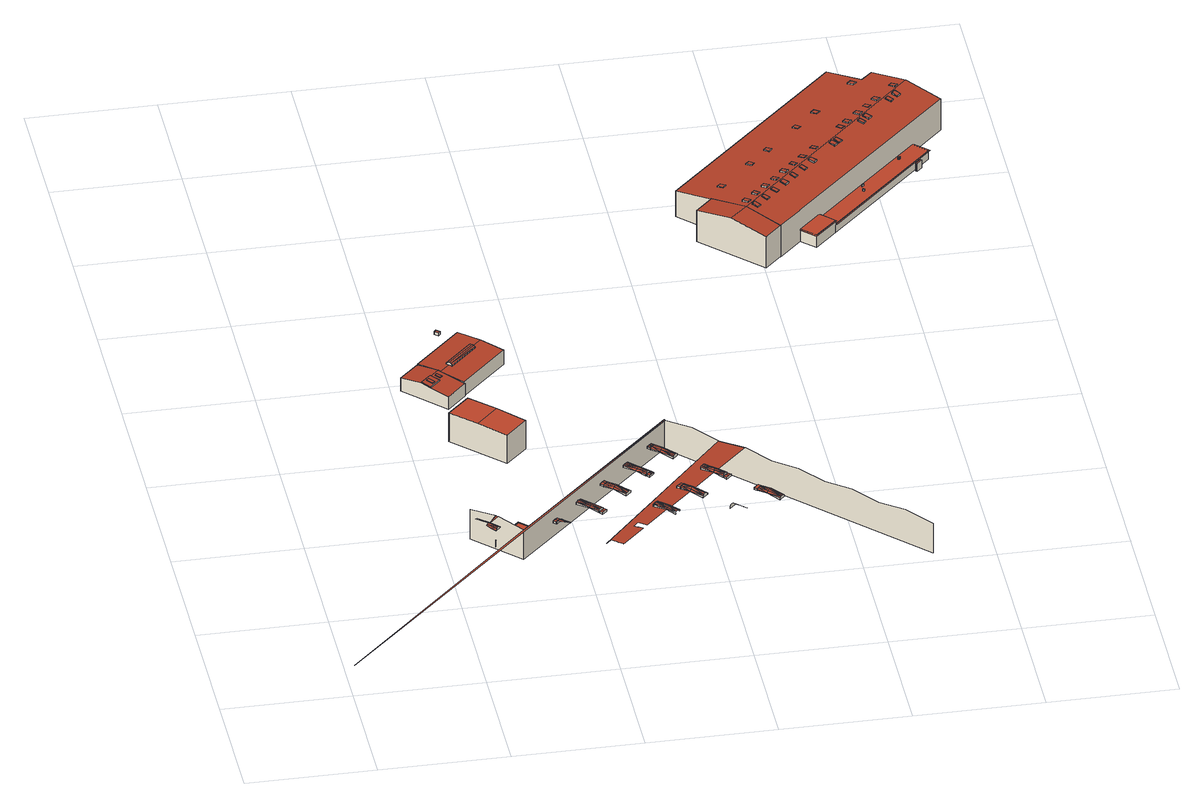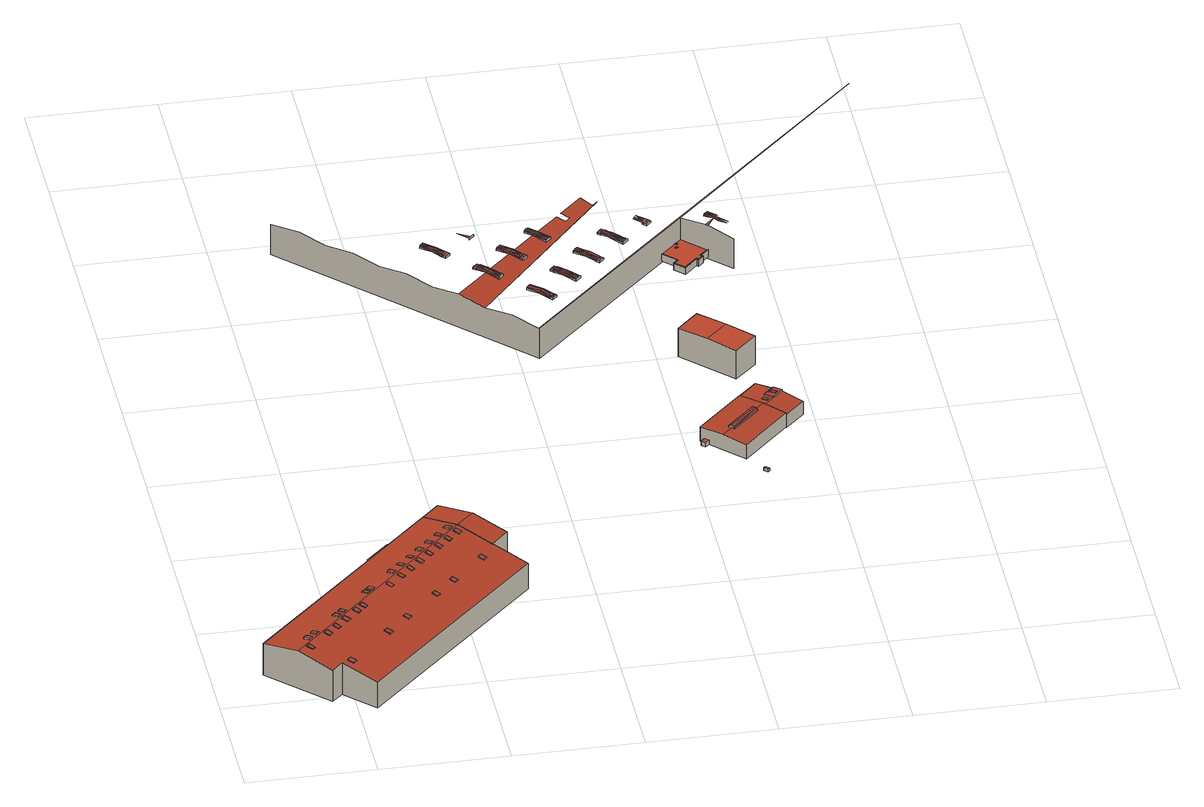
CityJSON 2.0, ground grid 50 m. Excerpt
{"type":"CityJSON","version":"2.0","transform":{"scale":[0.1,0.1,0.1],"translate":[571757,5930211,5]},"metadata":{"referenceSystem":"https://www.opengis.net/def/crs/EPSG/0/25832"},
"CityObjects":{
"building1":{"type":"Building","attributes":{"Grundfläche 2D":"24363.845426","Grundhöhe NN":"5.239"},"children":["building1-1","building1-2","building1-3","building1-4","building1-5","building1-6","building1-7","building1-8"],"geometry":[{"type":"MultiSurface","lod":"3","boundaries":[[[0,1,2]],[[3,4,5,6]],[[7,2,8,9]],[[10,1,3]],[[5,11,12,6]],[[12,11,13]],[[10,3,6]],[[2,1,10]],[[2,14,15,8]],[[14,2,10]],[[10,6,12,13,16,17,14]],[[18,19,8]],[[20,15,14,17]],[[19,21,8]],[[16,20,17]],[[22,21,19,18,23,24,25]],[[26,27,28,29,30,31,32,33,34]],[[31,35,32]],[[32,35,33]],[[34,33,36]],[[23,37,38]],[[33,39,36]],[[23,40,41,42,43,24]],[[44,45,46]],[[47,48,49,50,51,46,45]],[[52,47,45]],[[53,48,47]],[[52,45,44]],[[52,54,47]],[[53,49,48]],[[55,56,44,46,51,57]],[[23,38,42,41,40]],[[53,47,54]],[[52,44,58]],[[52,58,54]],[[44,56,58]],[[49,53,59,60]],[[61,62,63,50,49,60,59,64]],[[54,58,65]],[[53,66,59]],[[53,54,65,66]],[[65,58,56,55,61,64,66]],[[59,66,64]],[[67,68,69]],[[70,71,72,73,74,69,68]],[[67,75,70,68]],[[76,67,69,77]],[[78,79,80,76,77,69,74,81]],[[71,82,72]],[[71,70,82]],[[82,70,75]],[[67,83,75]],[[67,76,83]],[[72,82,84]],[[76,80,83]],[[73,72,84,85,86,87]],[[82,88,84]],[[75,83,89]],[[82,75,88]],[[88,75,89]],[[89,83,80,79,86,85,88]],[[84,88,85]],[[90,91,92,93]],[[94,95,96,97,98,99,100,101,102,103,104,105,106,107,108,109,110,111,112,113,114,115,116,117,118,119,120,121,122,123,124,125,126,127,128,129,130]],[[117,91,90,131,132,133,119,118]],[[93,134,90]],[[90,134,131]],[[135,134,93]],[[93,92,91,117,116,115,114,136,137,135]],[[131,138,132]],[[139,133,132,140]],[[141,138,131]],[[142,143,144]],[[131,134,141]],[[145,146,147,148,149,142,144,150,151]],[[132,138,140]],[[152,143,142]],[[153,134,135]],[[144,154,150]],[[143,154,144]],[[140,155,156,157,122,121,120,119,133,139]],[[141,134,153]],[[150,158,151]],[[142,149,159,160,161,152]],[[140,138,155]],[[162,138,141]],[[163,141,153]],[[164,143,152]],[[150,154,158]],[[162,141,163]],[[145,151,165]],[[161,164,152]],[[155,138,162]],[[166,154,143]],[[151,158,165]],[[156,155,162]],[[166,143,164]],[[167,168,169,146,145,165,170]],[[158,154,171]],[[171,154,166]],[[170,165,158,171]],[[172,97,96]],[[166,164,161,160,168,167,171]],[[170,171,167]],[[173,174,123]],[[175,176,177,125,124,174,173]],[[178,175,173]],[[179,173,123]],[[178,173,179]],[[174,124,123,180,181,123]],[[178,182,175]],[[176,182,177]],[[183,184,185]],[[176,175,182]],[[186,187,188,189,190,185,184]],[[179,123,181]],[[191,192,186,184]],[[191,184,183]],[[177,182,127,126]],[[178,179,193]],[[194,195,183,185,190,196]],[[179,181,193]],[[178,197,182]],[[126,125,177,126,127,198,199,127]],[[200,187,186,192]],[[187,200,188]],[[182,197,127]],[[178,193,201]],[[191,183,195]],[[178,201,197]],[[191,202,192]],[[188,200,203,204]],[[193,181,180,205,199,198,197,201]],[[206,202,191]],[[206,191,195]],[[127,197,198]],[[200,207,203]],[[208,209,210,189,188,204,203,211]],[[200,192,202,207]],[[202,206,195,194,208,211,207]],[[203,207,211]],[[212,213,214,215,216,217,218]],[[219,220,221]],[[213,222,214]],[[223,224,225,130,129,221,220]],[[226,223,220]],[[226,224,223]],[[227,220,219]],[[219,221,129,128,228,229,128]],[[226,220,227]],[[227,219,128]],[[224,230,225]],[[226,231,224]],[[232,227,128]],[[224,231,230]],[[232,233,227]],[[128,229,232]],[[226,233,231]],[[226,227,233]],[[94,234,235,94,130,225,230]],[[94,230,231,236,234]],[[231,233,236]],[[233,232,229,228,235,234,236]],[[237,238,239]],[[240,241,242,243,244,237,239]],[[238,245,239]],[[239,245,240]],[[246,245,238]],[[238,237,244,247,248,249,246]],[[240,250,241]],[[251,250,240]],[[240,245,251]],[[241,250,242]],[[252,245,246]],[[242,250,253]],[[251,245,252]],[[252,246,249]],[[251,254,250]],[[255,256,257,243,242,253]],[[250,254,253]],[[258,251,252]],[[258,254,251]],[[248,259,256,255,254,258,252,249]],[[253,254,255]],[[42,38,260,96,95,261,262,263,264,265,266,267,268,43]]],"semantics":{"surfaces":[{"type":"RoofSurface"},{"type":"WallSurface"}],"values":[0,0,0,0,0,1,0,0,0,0,1,0,0,0,1,1,1,0,0,0,0,0,1,0,1,0,0,0,0,0,1,0,0,0,0,0,0,1,0,0,0,1,0,0,1,0,0,1,0,0,0,0,0,0,0,1,0,0,0,0,1,0,0,0,1,0,0,0,1,0,0,0,0,0,1,0,0,0,0,0,1,0,0,1,0,0,0,0,0,0,0,0,0,0,0,0,0,1,0,0,0,0,1,0,0,1,0,0,0,1,0,0,0,0,1,0,0,0,0,0,1,0,0,1,0,0,0,0,0,0,0,0,1,0,0,0,0,1,0,1,0,1,0,0,1,0,0,0,1,0,0,0,0,0,0,0,0,0,0,1,0,0,1,0,1,0,0,0,1,0,0,0,0,0,0,0,0,0,1,0,0,0,1,0,1]}}]},
"building1-1":{"type":"BuildingInstallation","parents":["building1"],"geometry":[{"type":"MultiSurface","lod":"3","boundaries":[[[269,270,271,272]],[[273,269,272,274]],[[271,275,276,274,272]],[[276,277,273,274]],[[273,277,278,270,269]],[[278,275,271,270]]],"semantics":{"surfaces":[{"type":"RoofSurface"},{"type":"WallSurface"}],"values":[0,0,1,1,1,1]}}]},
"building1-2":{"type":"BuildingInstallation","parents":["building1"],"geometry":[{"type":"MultiSurface","lod":"3","boundaries":[[[279,280,281,282,283]],[[284,281,280,285]],[[286,287,283,282]],[[279,283,287,288,285,280]],[[288,289,284,285]],[[284,289,286,282,281]]],"semantics":{"surfaces":[{"type":"RoofSurface"},{"type":"WallSurface"}],"values":[0,0,1,1,1,1]}}]},
"building1-3":{"type":"BuildingInstallation","parents":["building1"],"geometry":[{"type":"MultiSurface","lod":"3","boundaries":[[[290,291,292,293,294]],[[295,291,290,296]],[[294,293,297,298]],[[298,299,296,290,294]],[[295,296,299,300]],[[291,295,300,297,293,292]]],"semantics":{"surfaces":[{"type":"RoofSurface"},{"type":"WallSurface"}],"values":[0,0,1,1,1,1]}}]},
"building1-4":{"type":"BuildingInstallation","parents":["building1"],"geometry":[{"type":"MultiSurface","lod":"3","boundaries":[[[301,302,303]],[[304,302,301]],[[304,301,305]],[[304,305,306,307]],[[302,304,307]],[[306,305,301]],[[303,302,308,309]],[[303,309,310,306,301]],[[307,306,310,311]],[[302,307,311,308]]],"semantics":{"surfaces":[{"type":"RoofSurface"},{"type":"WallSurface"}],"values":[0,0,0,0,1,1,1,1,1,1]}}]},
"building1-5":{"type":"BuildingInstallation","parents":["building1"],"geometry":[{"type":"MultiSurface","lod":"3","boundaries":[[[312,313,314,315,316]],[[314,317,318,319,315]],[[320,321,322,323,324,318,317,314,313,312]],[[319,318,324,325]],[[325,326,316,315,319]],[[312,316,326,320]]],"semantics":{"surfaces":[{"type":"RoofSurface"},{"type":"WallSurface"}],"values":[0,0,1,1,1,1]}}]},
"building1-6":{"type":"BuildingInstallation","parents":["building1"],"geometry":[{"type":"MultiSurface","lod":"3","boundaries":[[[327,328,329]],[[327,329,330]],[[331,330,332]],[[333,330,331]],[[327,330,333]],[[331,332,334]],[[329,328,335,336]],[[336,337,332,330,329]],[[334,332,337,338]],[[333,331,334,338,335,328,327]]],"semantics":{"surfaces":[{"type":"RoofSurface"},{"type":"WallSurface"}],"values":[0,0,0,0,0,0,1,1,1,1]}}]},
"building1-7":{"type":"BuildingInstallation","parents":["building1"],"geometry":[{"type":"MultiSurface","lod":"3","boundaries":[[[339,340,341,342,343]],[[344,345,339,343,346]],[[342,347,348,346,343]],[[344,346,348,349]],[[339,345,344,349,350,341,340]],[[342,341,350,347]]],"semantics":{"surfaces":[{"type":"RoofSurface"},{"type":"WallSurface"}],"values":[0,0,1,1,1,1]}}]},
"building1-8":{"type":"BuildingInstallation","parents":["building1"],"geometry":[{"type":"MultiSurface","lod":"3","boundaries":[[[351,352,353,354,355]],[[352,351,356,357]],[[358,353,352,357]],[[354,353,358,359]],[[359,360,356,351,355,354]]],"semantics":{"surfaces":[{"type":"RoofSurface"},{"type":"WallSurface"}],"values":[0,1,1,1,1]}}]},
"building2":{"type":"Building","attributes":{"Grundfläche 2D":"167.146710","Grundhöhe NN":"6.006"},"children":["building2-1","building2-2","building2-3"],"geometry":[{"type":"Solid","lod":"3","boundaries":[[[[361,362,363,364,365,366,367,368,369,370,371,372]],[[363,362,361,373,374]],[[365,364,363,374,375]],[[366,365,375,376]],[[367,366,376,377]],[[368,367,377,378]],[[369,368,378,379]],[[370,369,379,380]],[[371,370,380,381]],[[372,371,381,382]],[[361,372,382,373]],[[376,375,374,373,382,381,380,379,378,377]]]],"semantics":{"surfaces":[{"type":"RoofSurface"},{"type":"WallSurface"},{"type":"GroundSurface"}],"values":[[0,1,1,1,1,1,1,1,1,1,1,2]]}}]},
"building2-1":{"type":"BuildingInstallation","parents":["building2"],"geometry":[{"type":"MultiSurface","lod":"3","boundaries":[[[383,384,385,386]],[[384,383,387,388]],[[385,384,388,389]],[[386,385,389,390]],[[383,386,390,387]]],"semantics":{"surfaces":[{"type":"RoofSurface"},{"type":"WallSurface"}],"values":[0,1,1,1,1]}}]},
"building2-2":{"type":"BuildingInstallation","parents":["building2"],"geometry":[{"type":"MultiSurface","lod":"3","boundaries":[[[391,392,393,394]],[[395,396,391,394]],[[392,391,396,397]],[[394,393,398,395]],[[397,398,393,392]]],"semantics":{"surfaces":[{"type":"RoofSurface"},{"type":"WallSurface"}],"values":[0,1,1,1,1]}}]},
"building2-3":{"type":"BuildingInstallation","parents":["building2"],"geometry":[{"type":"MultiSurface","lod":"3","boundaries":[[[399,400,401,402,403,404,405,406,407,408,409,410,411,412,413,414,415,416]],[[365,366,409,408]],[[366,367,410,409]],[[367,368,411,410]],[[368,369,412,411]],[[369,370,413,412]],[[370,371,414,413]],[[371,372,415,414]],[[372,361,416,415]],[[361,362,399,416]],[[400,399,362,417]],[[401,400,417,418]],[[402,401,418,419]],[[403,402,419,420]],[[404,403,420,421]],[[405,404,421,422]],[[406,405,422,423]],[[407,406,423,364]],[[364,365,408,407]]],"semantics":{"surfaces":[{"type":"RoofSurface"},{"type":"WallSurface"}],"values":[0,1,1,1,1,1,1,1,1,1,1,1,1,1,1,1,1,1,1]}}]},
"building3":{"type":"Building","attributes":{"Grundfläche 2D":"314.221029","Grundhöhe NN":"5.581"},"geometry":[{"type":"Solid","lod":"3","boundaries":[[[[424,425,426,427]],[[428,429,425,424,430]],[[427,426,431,432]],[[430,424,427,432,433]],[[428,430,433,434]],[[426,425,429,428,434,431]],[[433,432,431,434]]]],"semantics":{"surfaces":[{"type":"RoofSurface"},{"type":"WallSurface"},{"type":"GroundSurface"}],"values":[[0,0,1,1,1,1,2]]}}]},
"building4":{"type":"Building","attributes":{"Grundfläche 2D":"764.535163","Grundhöhe NN":"5.723"},"children":["building4-1","building4-2"],"geometry":[{"type":"MultiSurface","lod":"3","boundaries":[[[435,436,437]],[[435,438,436]],[[435,437,439]],[[440,441,435,439]],[[442,440,439,443]],[[444,443,445]],[[442,443,444]],[[435,441,438]],[[446,447,448,449],[450,451,452,453]],[[454,455,456,457,458,459,460,461]],[[462,454,461,463,464,465,466,458,457,467]],[[465,468,469,470,471,472,473]],[[474,475,466,473,472,476,477,478,479]],[[480,481,482,483]],[[436,467,457,456,445,443,439,437]],[[444,445,456,455]],[[444,455,454,462,438,441,440,442]],[[436,438,462,467]],[[477,449,448,471]],[[446,449,477,476]],[[447,446,476,472]],[[448,447,472,471]],[[484,460,459,474,485]],[[482,486,487,463,461,460,484,488,483]],[[464,463,487,489,468]],[[458,466,475,474,459]],[[468,465,464]],[[466,465,473]],[[468,489,490,469]],[[470,469,490,491]],[[492,478,477,471,470,491,493]],[[479,478,492,494]],[[479,494,485,474]],[[480,483,488,495]],[[481,480,495,496]],[[482,481,496,486]],[[485,494,492,493,491,490,489,487,486,496,495,488,484,485,497]]],"semantics":{"surfaces":[{"type":"RoofSurface"},{"type":"WallSurface"},{"type":"GroundSurface"}],"values":[0,0,0,0,0,0,0,0,0,0,0,0,0,0,1,1,1,1,1,1,1,1,1,1,1,1,1,1,1,1,1,1,1,1,1,1,2]}}]},
"building4-1":{"type":"BuildingInstallation","parents":["building4"],"geometry":[{"type":"MultiSurface","lod":"3","boundaries":[[[498,499,500,501]],[[501,500,452,451]],[[498,501,451,450]],[[499,498,450,453]],[[500,499,453,452]]],"semantics":{"surfaces":[{"type":"RoofSurface"},{"type":"WallSurface"}],"values":[0,1,1,1,1]}}]},
"building4-2":{"type":"BuildingInstallation","parents":["building4"],"geometry":[{"type":"MultiSurface","lod":"3","boundaries":[[[502,503,504,505]],[[505,504,506,507]],[[502,505,507,508]],[[503,502,508,509]],[[504,503,509,506]]],"semantics":{"surfaces":[{"type":"RoofSurface"},{"type":"WallSurface"}],"values":[0,1,1,1,1]}}]},
"building5":{"type":"Building","attributes":{"Grundfläche 2D":"1.973944","Grundhöhe NN":"5.721"},"geometry":[{"type":"Solid","lod":"3","boundaries":[[[[510,511,512,513]],[[514,515,513,512]],[[515,516,510,513]],[[516,517,511,510]],[[517,514,512,511]],[[517,516,515,514]]]],"semantics":{"surfaces":[{"type":"RoofSurface"},{"type":"WallSurface"},{"type":"GroundSurface"}],"values":[[0,1,1,1,1,2]]}}]},
"building6":{"type":"Building","attributes":{"Grundfläche 2D":"295.883904","Grundhöhe NN":"5.820"},"geometry":[{"type":"Solid","lod":"3","boundaries":[[[[518,519,520,521,522,523,524]],[[518,525,526,527,519]],[[528,529,530,521,520,519,527,526]],[[522,521,530,531]],[[523,522,531,532]],[[524,523,532,533]],[[525,518,524,533,534]],[[526,525,534,528]],[[530,529,528,534,533,532,531]]]],"semantics":{"surfaces":[{"type":"RoofSurface"},{"type":"WallSurface"},{"type":"GroundSurface"}],"values":[[0,0,1,1,1,1,1,1,2]]}}]},
"building7":{"type":"Building","attributes":{"Grundfläche 2D":"5268.302092","Grundhöhe NN":"5.669"},"children":["building7-1","building7-2","building7-3","building7-4","building7-5","building7-6","building7-7","building7-8","building7-9","building7-10","building7-11","building7-12","building7-13","building7-14","building7-15","building7-16","building7-17","building7-18","building7-19","building7-20","building7-21","building7-22","building7-23","building7-24","building7-25","building7-26","building7-27","building7-28","building7-29","building7-30","building7-31","building7-32","building7-33","building7-34","building7-35","building7-36"],"geometry":[{"type":"Solid","lod":"3","boundaries":[[[[520,519,535,536,537,538,539,522,521]],[[540,541,535,519,527,526,542,543]],[[544,545,546,547,548,549]],[[550,551,552,553,554,555]],[[556,557,558,559]],[[539,538,560,561]],[[522,539,561,562]],[[521,522,562,563]],[[564,565,526,527,519,520,521,563,566]],[[567,550,555,544,549,568,569,541,540,543,542,526,565]],[[536,535,541,569,570]],[[537,536,570,571]],[[538,537,571,560]],[[549,572,573,568]],[[572,545,574,573]],[[575,550,567,576]],[[575,576,574,545,554]],[[554,545,544,555]],[[577,578,559,558]],[[578,579,556,559]],[[579,580,557,556]],[[580,577,558,557]],[[563,562,561,560,571,570,569,568,573,574,576,567,565,564,566]],[[580,579,578,577]],[[572,549,548,547,546,545]],[[575,554,553,552,551,550]]]],"semantics":{"surfaces":[{"type":"RoofSurface"},{"type":"WallSurface"},{"type":"GroundSurface"}],"values":[[0,0,0,0,0,1,1,1,1,1,1,1,1,1,1,1,1,1,1,1,1,1,2,2,0,0]]}}]},
"building7-1":{"type":"BuildingInstallation","parents":["building7"],"geometry":[{"type":"MultiSurface","lod":"3","boundaries":[[[581,582,583,584]],[[584,583,585,586]],[[581,584,586,587]],[[582,581,587,588]],[[583,582,588,585]]],"semantics":{"surfaces":[{"type":"RoofSurface"},{"type":"WallSurface"}],"values":[0,1,1,1,1]}}]},
"building7-2":{"type":"BuildingInstallation","parents":["building7"],"geometry":[{"type":"MultiSurface","lod":"3","boundaries":[[[589,590,591,592]],[[592,591,593,594]],[[589,592,594,595]],[[590,589,595,596]],[[591,590,596,593]]],"semantics":{"surfaces":[{"type":"RoofSurface"},{"type":"WallSurface"}],"values":[0,1,1,1,1]}}]},
"building7-3":{"type":"BuildingInstallation","parents":["building7"],"geometry":[{"type":"MultiSurface","lod":"3","boundaries":[[[597,598,599,600]],[[600,599,601,602]],[[597,600,602,603]],[[598,597,603,604]],[[599,598,604,601]]],"semantics":{"surfaces":[{"type":"RoofSurface"},{"type":"WallSurface"}],"values":[0,1,1,1,1]}}]},
"building7-4":{"type":"BuildingInstallation","parents":["building7"],"geometry":[{"type":"MultiSurface","lod":"3","boundaries":[[[605,606,607,608]],[[608,607,609,610]],[[605,608,610,611]],[[606,605,611,612]],[[607,606,612,609]]],"semantics":{"surfaces":[{"type":"RoofSurface"},{"type":"WallSurface"}],"values":[0,1,1,1,1]}}]},
"building7-5":{"type":"BuildingInstallation","parents":["building7"],"geometry":[{"type":"MultiSurface","lod":"3","boundaries":[[[613,614,615,616]],[[616,615,617,618]],[[613,616,618,619]],[[614,613,619,620]],[[615,614,620,617]]],"semantics":{"surfaces":[{"type":"RoofSurface"},{"type":"WallSurface"}],"values":[0,1,1,1,1]}}]},
"building7-6":{"type":"BuildingInstallation","parents":["building7"],"geometry":[{"type":"MultiSurface","lod":"3","boundaries":[[[621,622,623,624]],[[624,623,625,626]],[[621,624,626,627]],[[622,621,627,628]],[[623,622,628,625]]],"semantics":{"surfaces":[{"type":"RoofSurface"},{"type":"WallSurface"}],"values":[0,1,1,1,1]}}]},
"building7-7":{"type":"BuildingInstallation","parents":["building7"],"geometry":[{"type":"MultiSurface","lod":"3","boundaries":[[[629,630,631,632]],[[632,631,633,634]],[[629,632,634,635]],[[630,629,635,636]],[[631,630,636,633]]],"semantics":{"surfaces":[{"type":"RoofSurface"},{"type":"WallSurface"}],"values":[0,1,1,1,1]}}]},
"building7-8":{"type":"BuildingInstallation","parents":["building7"],"geometry":[{"type":"MultiSurface","lod":"3","boundaries":[[[637,638,639,640]],[[640,639,641,642]],[[637,640,642,643]],[[638,637,643,644]],[[639,638,644,641]]],"semantics":{"surfaces":[{"type":"RoofSurface"},{"type":"WallSurface"}],"values":[0,1,1,1,1]}}]},
"building7-9":{"type":"BuildingInstallation","parents":["building7"],"geometry":[{"type":"MultiSurface","lod":"3","boundaries":[[[645,646,647,648]],[[648,647,649,650]],[[645,648,650,651]],[[646,645,651,652]],[[647,646,652,649]]],"semantics":{"surfaces":[{"type":"RoofSurface"},{"type":"WallSurface"}],"values":[0,1,1,1,1]}}]},
"building7-10":{"type":"BuildingInstallation","parents":["building7"],"geometry":[{"type":"MultiSurface","lod":"3","boundaries":[[[653,654,655,656]],[[656,655,657,658]],[[653,656,658,659]],[[654,653,659,660]],[[655,654,660,657]]],"semantics":{"surfaces":[{"type":"RoofSurface"},{"type":"WallSurface"}],"values":[0,1,1,1,1]}}]},
"building7-11":{"type":"BuildingInstallation","parents":["building7"],"geometry":[{"type":"MultiSurface","lod":"3","boundaries":[[[661,662,663,664]],[[664,663,665,666]],[[661,664,666,667]],[[662,661,667,668]],[[663,662,668,665]]],"semantics":{"surfaces":[{"type":"RoofSurface"},{"type":"WallSurface"}],"values":[0,1,1,1,1]}}]},
"building7-12":{"type":"BuildingInstallation","parents":["building7"],"geometry":[{"type":"MultiSurface","lod":"3","boundaries":[[[669,670,671,672]],[[673,674,672,671]],[[669,672,674,675]],[[675,676,670,669]],[[671,670,676,673]]],"semantics":{"surfaces":[{"type":"RoofSurface"},{"type":"WallSurface"}],"values":[0,1,1,1,1]}}]},
"building7-13":{"type":"BuildingInstallation","parents":["building7"],"geometry":[{"type":"MultiSurface","lod":"3","boundaries":[[[677,678,679,680]],[[680,679,681,682]],[[677,680,682,683]],[[678,677,683,684]],[[679,678,684,681]]],"semantics":{"surfaces":[{"type":"RoofSurface"},{"type":"WallSurface"}],"values":[0,1,1,1,1]}}]},
"building7-14":{"type":"BuildingInstallation","parents":["building7"],"geometry":[{"type":"MultiSurface","lod":"3","boundaries":[[[685,686,687,688]],[[688,687,689,690]],[[685,688,690,691]],[[686,685,691,692]],[[687,686,692,689]]],"semantics":{"surfaces":[{"type":"RoofSurface"},{"type":"WallSurface"}],"values":[0,1,1,1,1]}}]},
"building7-15":{"type":"BuildingInstallation","parents":["building7"],"geometry":[{"type":"MultiSurface","lod":"3","boundaries":[[[693,694,695,696]],[[696,695,697,698]],[[693,696,698,699]],[[694,693,699,700]],[[695,694,700,697]]],"semantics":{"surfaces":[{"type":"RoofSurface"},{"type":"WallSurface"}],"values":[0,1,1,1,1]}}]},
"building7-16":{"type":"BuildingInstallation","parents":["building7"],"geometry":[{"type":"MultiSurface","lod":"3","boundaries":[[[701,702,703,704]],[[704,703,705,706]],[[701,704,706,707]],[[702,701,707,708]],[[703,702,708,705]]],"semantics":{"surfaces":[{"type":"RoofSurface"},{"type":"WallSurface"}],"values":[0,1,1,1,1]}}]},
"building7-17":{"type":"BuildingInstallation","parents":["building7"],"geometry":[{"type":"MultiSurface","lod":"3","boundaries":[[[709,710,711,712]],[[712,711,713,714]],[[709,712,714,715]],[[710,709,715,716]],[[711,710,716,713]]],"semantics":{"surfaces":[{"type":"RoofSurface"},{"type":"WallSurface"}],"values":[0,1,1,1,1]}}]},
"building7-18":{"type":"BuildingInstallation","parents":["building7"],"geometry":[{"type":"MultiSurface","lod":"3","boundaries":[[[717,718,719,720]],[[720,719,721,722]],[[717,720,722,723]],[[718,717,723,724]],[[719,718,724,721]]],"semantics":{"surfaces":[{"type":"RoofSurface"},{"type":"WallSurface"}],"values":[0,1,1,1,1]}}]},
"building7-19":{"type":"BuildingInstallation","parents":["building7"],"geometry":[{"type":"MultiSurface","lod":"3","boundaries":[[[725,726,727,728]],[[728,727,729,730]],[[725,728,730,731]],[[726,725,731,732]],[[727,726,732,729]]],"semantics":{"surfaces":[{"type":"RoofSurface"},{"type":"WallSurface"}],"values":[0,1,1,1,1]}}]},
"building7-20":{"type":"BuildingInstallation","parents":["building7"],"geometry":[{"type":"MultiSurface","lod":"3","boundaries":[[[733,734,735,736]],[[736,735,737,738]],[[733,736,738,739]],[[734,733,739,740]],[[735,734,740,737]]],"semantics":{"surfaces":[{"type":"RoofSurface"},{"type":"WallSurface"}],"values":[0,1,1,1,1]}}]},
"building7-21":{"type":"BuildingInstallation","parents":["building7"],"geometry":[{"type":"MultiSurface","lod":"3","boundaries":[[[741,742,743,744]],[[744,743,745,746]],[[741,744,746,747]],[[742,741,747,748]],[[743,742,748,745]]],"semantics":{"surfaces":[{"type":"RoofSurface"},{"type":"WallSurface"}],"values":[0,1,1,1,1]}}]},
"building7-22":{"type":"BuildingInstallation","parents":["building7"],"geometry":[{"type":"MultiSurface","lod":"3","boundaries":[[[749,750,751,752]],[[752,751,753,754]],[[749,752,754,755]],[[750,749,755,756]],[[751,750,756,753]]],"semantics":{"surfaces":[{"type":"RoofSurface"},{"type":"WallSurface"}],"values":[0,1,1,1,1]}}]},
"building7-23":{"type":"BuildingInstallation","parents":["building7"],"geometry":[{"type":"MultiSurface","lod":"3","boundaries":[[[757,758,759,760]],[[760,759,761,762]],[[757,760,762,763]],[[758,757,763,764]],[[759,758,764,761]]],"semantics":{"surfaces":[{"type":"RoofSurface"},{"type":"WallSurface"}],"values":[0,1,1,1,1]}}]},
"building7-24":{"type":"BuildingInstallation","parents":["building7"],"geometry":[{"type":"MultiSurface","lod":"3","boundaries":[[[765,766,767,768]],[[768,767,769,770]],[[765,768,770,771]],[[766,765,771,772]],[[767,766,772,769]]],"semantics":{"surfaces":[{"type":"RoofSurface"},{"type":"WallSurface"}],"values":[0,1,1,1,1]}}]},
"building7-25":{"type":"BuildingInstallation","parents":["building7"],"geometry":[{"type":"MultiSurface","lod":"3","boundaries":[[[773,774,775,776]],[[776,775,777,778]],[[773,776,778,779]],[[774,773,779,780]],[[775,774,780,777]]],"semantics":{"surfaces":[{"type":"RoofSurface"},{"type":"WallSurface"}],"values":[0,1,1,1,1]}}]},
"building7-26":{"type":"BuildingInstallation","parents":["building7"],"geometry":[{"type":"MultiSurface","lod":"3","boundaries":[[[781,782,783,784]],[[784,783,785,786]],[[781,784,786,787]],[[782,781,787,788]],[[783,782,788,785]]],"semantics":{"surfaces":[{"type":"RoofSurface"},{"type":"WallSurface"}],"values":[0,1,1,1,1]}}]},
"building7-27":{"type":"BuildingInstallation","parents":["building7"],"geometry":[{"type":"MultiSurface","lod":"3","boundaries":[[[789,790,791,792]],[[792,791,793,794]],[[789,792,794,795]],[[790,789,795,796]],[[791,790,796,793]]],"semantics":{"surfaces":[{"type":"RoofSurface"},{"type":"WallSurface"}],"values":[0,1,1,1,1]}}]},
"building7-28":{"type":"BuildingInstallation","parents":["building7"],"geometry":[{"type":"MultiSurface","lod":"3","boundaries":[[[797,798,799,800]],[[801,802,800,799]],[[800,802,803,797]],[[803,804,798,797]],[[799,798,804,801]]],"semantics":{"surfaces":[{"type":"RoofSurface"},{"type":"WallSurface"}],"values":[0,1,1,1,1]}}]},
"building7-29":{"type":"BuildingInstallation","parents":["building7"],"geometry":[{"type":"MultiSurface","lod":"3","boundaries":[[[805,806,807,808]],[[808,807,809,810]],[[805,808,810,811]],[[806,805,811,812]],[[807,806,812,809]]],"semantics":{"surfaces":[{"type":"RoofSurface"},{"type":"WallSurface"}],"values":[0,1,1,1,1]}}]},
"building7-30":{"type":"BuildingInstallation","parents":["building7"],"geometry":[{"type":"MultiSurface","lod":"3","boundaries":[[[813,814,815,816]],[[816,815,817,818]],[[813,816,818,819]],[[814,813,819,820]],[[815,814,820,817]]],"semantics":{"surfaces":[{"type":"RoofSurface"},{"type":"WallSurface"}],"values":[0,1,1,1,1]}}]},
"building7-31":{"type":"BuildingInstallation","parents":["building7"],"geometry":[{"type":"MultiSurface","lod":"3","boundaries":[[[821,822,823,824]],[[824,823,825,826]],[[821,824,826,827]],[[822,821,827,828]],[[823,822,828,825]]],"semantics":{"surfaces":[{"type":"RoofSurface"},{"type":"WallSurface"}],"values":[0,1,1,1,1]}}]},
"building7-32":{"type":"BuildingInstallation","parents":["building7"],"geometry":[{"type":"MultiSurface","lod":"3","boundaries":[[[829,830,831,832]],[[832,831,833,834]],[[829,832,834,835]],[[830,829,835,836]],[[831,830,836,833]]],"semantics":{"surfaces":[{"type":"RoofSurface"},{"type":"WallSurface"}],"values":[0,1,1,1,1]}}]},
"building7-33":{"type":"BuildingInstallation","parents":["building7"],"geometry":[{"type":"MultiSurface","lod":"3","boundaries":[[[837,838,839,840]],[[840,839,841,842]],[[837,840,842,843]],[[838,837,843,844]],[[839,838,844,841]]],"semantics":{"surfaces":[{"type":"RoofSurface"},{"type":"WallSurface"}],"values":[0,1,1,1,1]}}]},
"building7-34":{"type":"BuildingInstallation","parents":["building7"],"geometry":[{"type":"MultiSurface","lod":"3","boundaries":[[[845,846,847,848]],[[848,847,849,850]],[[845,848,850,851]],[[846,845,851,852]],[[847,846,852,849]]],"semantics":{"surfaces":[{"type":"RoofSurface"},{"type":"WallSurface"}],"values":[0,1,1,1,1]}}]},
"building7-35":{"type":"BuildingInstallation","parents":["building7"],"geometry":[{"type":"MultiSurface","lod":"3","boundaries":[[[853,854,855,856]],[[853,856,857,858]],[[856,855,859,857]],[[854,853,858,860]],[[855,854,860,859]]],"semantics":{"surfaces":[{"type":"RoofSurface"},{"type":"WallSurface"}],"values":[0,1,1,1,1]}}]},
"building7-36":{"type":"BuildingInstallation","parents":["building7"],"geometry":[{"type":"MultiSurface","lod":"3","boundaries":[[[861,862,863,864,865,866,867,868,869,870,871,872,873,874,875,876,877,878,879,880,881,882,883,884,885,886,887,888,889,890,891]],[[865,864,892,893]],[[866,865,893,894]],[[867,866,894,895]],[[868,867,895,896]],[[869,868,896,897]],[[870,869,897,898]],[[864,863,899,892]],[[862,861,900,901]],[[863,862,901,899]],[[871,870,898,902]],[[872,871,902,903]],[[873,872,903,904]],[[874,873,904,905]],[[875,874,905,906]],[[876,875,906,907]],[[877,876,907,908]],[[878,877,908,909]],[[879,878,909,910]],[[880,879,910,911]],[[881,880,911,912]],[[882,881,912,913]],[[883,882,913,914]],[[884,883,914,915]],[[885,884,915,916]],[[886,885,916,917]],[[887,886,917,918]],[[888,887,918,919]],[[889,888,919,920]],[[890,889,920,921]],[[891,890,921,922]],[[861,891,922,900]]],"semantics":{"surfaces":[{"type":"RoofSurface"},{"type":"WallSurface"}],"values":[0,1,1,1,1,1,1,1,1,1,1,1,1,1,1,1,1,1,1,1,1,1,1,1,1,1,1,1,1,1,1,1]}}]}
},
"vertices":[
[615,860,150],[656,819,153],[661,824,152],[650,812,152],[648,811,149],[657,800,147],[679,782,151],[621,866,148],[663,826,149],[648,843,146],[686,788,152],[665,790,145],[676,778,145],[676,778,143],[692,794,151],[674,817,147],[695,798,143],[695,798,145],[700,862,149],[694,868,148],[684,809,145],[692,870,148],[612,951,133],[780,781,133],[780,781,2],[612,951,2],[926,806,141],[922,803,141],[909,790,141],[906,787,141],[906,787,147],[909,790,151],[915,796,153],[922,803,151],[926,806,147],[945,767,156],[955,776,147],[7,7,131],[1424,1407,131],[951,772,154],[802,802,133],[807,807,133],[1420,1411,133],[1420,1411,2],[1041,862,148],[1003,908,150],[999,904,147],[1009,914,152],[1015,919,150],[1019,924,147],[1019,924,138],[999,904,138],[1045,866,154],[1056,878,154],[1051,871,155],[1070,832,141],[1070,832,148],[1041,862,146],[1074,835,152],[1061,881,148],[1060,882,148],[1090,851,141],[1061,881,146],[1060,882,146],[1090,851,148],[1080,841,153],[1087,848,152],[1152,972,155],[1123,1001,151],[1120,998,147],[1130,1008,151],[1136,1014,151],[1140,1018,147],[1140,1018,141],[1120,998,141],[1162,977,156],[1149,969,147],[1149,970,147],[1149,969,146],[1191,927,139],[1191,927,147],[1149,970,146],[1165,985,155],[1194,930,150],[1169,989,147],[1211,947,147],[1211,947,139],[1169,989,146],[1207,943,150],[1201,937,151],[1280,844,149],[1276,840,147],[1287,829,148],[1288,828,148],[1552,1029,147],[1676,1152,147],[1592,1237,131],[1067,632,139],[1083,648,139],[1100,630,143],[1106,620,144],[1120,605,147],[1121,604,147],[1122,603,147],[1211,691,147],[1209,693,147],[1197,705,145],[1196,706,144],[1181,721,142],[1184,724,142],[1200,741,142],[1213,728,144],[1229,712,147],[1230,711,147],[1318,798,147],[1288,828,141],[1287,829,141],[1276,840,139],[1280,844,139],[1296,860,139],[1304,852,141],[1305,851,141],[1338,817,147],[1425,903,147],[1395,933,142],[1415,953,142],[1444,923,147],[1445,923,147],[1533,1010,147],[1491,1052,139],[1510,1072,139],[1286,850,151],[1292,856,149],[1296,860,147],[1320,802,154],[1318,798,149],[1346,769,142],[1346,769,149],[1332,815,154],[1304,852,147],[1305,851,147],[1328,808,155],[1213,1115,147],[1257,1077,155],[1217,1118,149],[1234,1135,147],[1234,1135,139],[1223,1125,139],[1217,1118,139],[1213,1115,139],[1223,1125,150],[1229,1131,149],[1255,1073,147],[1349,772,152],[1263,1084,156],[1338,817,149],[1366,789,149],[1366,789,142],[1269,1090,154],[1255,1073,146],[1284,1043,141],[1284,1043,147],[1362,784,152],[1356,778,154],[1288,1047,153],[1274,1095,147],[1294,1053,154],[1305,1064,147],[1305,1064,141],[1275,1094,146],[1275,1094,147],[1301,1060,152],[1063,628,139],[1399,937,152],[1395,933,147],[1405,943,153],[1410,948,152],[1415,953,147],[1435,913,158],[1428,906,155],[1466,862,140],[1466,862,147],[1440,919,155],[1363,1180,147],[1338,1214,152],[1334,1210,147],[1344,1219,153],[1349,1225,152],[1354,1230,147],[1354,1230,141],[1334,1210,141],[1367,1184,155],[1373,1190,157],[1469,865,152],[1404,1138,139],[1404,1138,147],[1363,1180,146],[1482,878,152],[1486,882,147],[1486,882,140],[1378,1196,155],[1475,872,153],[1415,1149,152],[1383,1200,147],[1382,1201,147],[1482,878,140],[1409,1142,150],[1421,1154,150],[1424,1158,139],[1383,1200,146],[1382,1201,146],[1424,1158,147],[1561,785,153],[1566,790,152],[1571,795,147],[1571,795,140],[1551,775,140],[1551,775,147],[1554,778,152],[1532,1010,147],[1494,1055,151],[1491,1052,147],[1611,755,148],[1500,1061,152],[1506,1067,151],[1510,1072,147],[1538,1024,157],[1536,1014,155],[1562,980,142],[1562,980,147],[1549,1032,147],[1545,1029,153],[1566,984,154],[1572,990,154],[1581,1000,147],[1581,1000,142],[1578,996,153],[1672,870,148],[1700,841,148],[1675,873,152],[1681,879,154],[1688,886,152],[1692,889,148],[1692,889,142],[1672,870,142],[1704,845,156],[1701,840,148],[1701,840,147],[1743,798,140],[1743,798,147],[1717,857,156],[1711,850,157],[1747,802,152],[1721,860,148],[1758,814,152],[1762,818,147],[1762,818,140],[1721,860,147],[1752,808,152],[1747,802,140],[1507,1323,146],[1760,1067,133],[1844,982,147],[1927,898,133],[2012,812,147],[2097,726,133],[2182,641,147],[2270,552,133],[2270,552,2],
[913,798,148],[923,807,147],[913,817,147],[903,808,148],[904,789,147],[894,799,147],[913,817,139],[894,799,139],[904,789,140],[923,807,140],
[1089,846,147],[1082,839,148],[1092,830,148],[1101,839,147],[1092,849,147],[1083,821,147],[1073,831,147],[1101,839,139],[1092,849,140],[1073,831,140],[1083,821,139],
[1118,1020,149],[1128,1010,149],[1134,1016,148],[1137,1019,147],[1127,1030,147],[1119,1001,147],[1109,1011,147],[1137,1019,140],[1127,1030,139],[1109,1011,139],[1119,1001,140],
[1303,1058,147],[1316,1051,147],[1306,1061,147],[1306,1042,149],[1297,1052,149],[1288,1043,147],[1297,1033,147],[1316,1051,139],[1306,1061,140],[1288,1043,140],[1297,1033,139],
[1393,936,149],[1397,939,149],[1403,945,149],[1393,955,148],[1383,946,147],[1408,951,149],[1412,955,148],[1402,964,147],[1393,936,141],[1397,939,141],[1403,945,141],[1408,951,141],[1412,955,141],[1402,964,139],[1383,946,139],
[1347,1227,149],[1351,1231,148],[1342,1241,148],[1332,1232,148],[1336,1216,149],[1322,1223,148],[1341,1222,150],[1332,1213,148],[1351,1231,140],[1342,1241,139],[1322,1223,139],[1332,1213,140],
[1574,988,149],[1568,982,148],[1564,978,147],[1574,968,147],[1584,978,149],[1583,998,147],[1580,994,148],[1594,988,147],[1574,968,140],[1594,988,140],[1583,998,142],[1564,978,142],
[1689,891,149],[1679,901,149],[1660,882,149],[1670,872,149],[1686,888,149],[1689,891,142],[1679,901,140],[1660,882,140],[1670,872,142],[1686,888,142],
[692,870,40],[694,868,40],[780,781,40],[864,864,40],[866,866,40],[816,916,40],[833,934,40],[795,972,40],[744,920,40],[737,928,40],[717,908,40],[724,901,40],[692,870,10],[780,781,10],[866,866,10],[816,916,10],[833,934,10],[795,972,10],[744,920,10],[737,928,10],[717,908,10],[724,901,10],
[798,833,42],[803,828,42],[808,834,42],[803,839,42],[798,833,40],[803,828,40],[808,834,40],[803,839,40],
[800,804,42],[805,809,42],[800,815,42],[794,809,42],[794,809,40],[800,804,40],[805,809,40],[800,815,40],
[694,868,42],[727,900,42],[720,908,42],[737,925,42],[743,918,42],[795,969,42],[830,934,42],[813,917,42],[864,864,42],[866,866,42],[816,916,42],[833,934,42],[795,972,42],[744,920,42],[737,928,42],[717,908,42],[724,901,42],[692,870,42],[727,900,40],[720,908,40],[737,925,40],[743,918,40],[795,969,40],[830,934,40],[813,917,40],
[828,1591,135],[742,1506,135],[834,1414,131],[919,1498,131],[650,1599,131],[738,1510,135],[736,1684,131],[834,1414,6],[919,1498,6],[736,1684,6],[650,1599,6],
[719,2003,84],[714,2007,79],[719,2002,84],[819,2111,79],[724,1997,85],[829,2101,85],[823,2107,84],[834,2095,84],[730,1991,84],[838,2092,79],[733,1987,79],[671,1903,75],[641,1933,81],[602,1894,82],[631,1864,76],[631,1911,80],[650,1893,76],[641,1884,77],[622,1903,80],[829,2101,75],[838,2092,74],[733,1987,74],[724,1997,75],[686,1960,75],[760,1885,69],[941,2066,69],[868,2139,75],[819,2111,74],[794,2214,69],[613,2033,69],[664,1982,73],[682,1964,75],[714,2007,74],[613,2033,64],[611,2035,64],[536,1960,64],[602,1894,76],[641,1933,76],[677,1969,76],[760,1885,62],[686,1960,74],[671,1903,71],[631,1864,71],[687,1808,62],[762,1883,62],[942,2095,26],[927,2110,26],[912,2095,26],[927,2080,26],[941,2066,7],[760,1885,7],[912,2095,7],[794,2214,7],[927,2080,7],[613,2033,7],[611,2035,7],[536,1960,7],[687,1808,7],[602,1894,7],[762,1883,7],[942,2095,7],[927,2110,7],[686,1960,7],
[631,1911,83],[622,1903,83],[641,1884,79],[650,1893,79],
[668,1946,77],[660,1937,77],[677,1920,75],[685,1929,75],[677,1920,72],[685,1929,72],[668,1946,74],[660,1937,74],
[739,2295,20],[746,2302,20],[732,2315,20],[725,2308,20],[732,2315,7],[725,2308,7],[739,2295,7],[746,2302,7],
[1895,2630,171],[1962,2697,171],[1853,2809,145],[1852,2810,145],[1851,2808,145],[1852,2807,145],[1785,2741,145],[2005,2520,145],[2072,2586,145],[2071,2586,145],[2072,2586,8],[2071,2586,8],[1852,2810,8],[1851,2808,8],[1852,2807,8],[1785,2741,8],[2005,2520,8],
[2692,3420,171],[2583,3530,145],[2540,3489,145],[2428,3602,119],[1740,2921,119],[2672,3180,145],[2802,3310,145],[2157,2671,145],[2161,2675,145],[2248,2761,44],[2300,2709,44],[2304,2705,44],[2730,3128,44],[2675,3184,44],[2672,3180,44],[2161,2675,61],[2157,2671,61],[2212,2616,61],[2303,2705,61],[2300,2709,61],[2248,2761,61],[2667,3055,41],[2689,3076,41],[2683,3081,41],[2662,3060,41],[2428,3602,7],[1740,2921,7],[1851,2808,7],[1852,2810,7],[2071,2586,7],[2072,2586,7],[1853,2809,7],[2161,2675,7],[2672,3180,7],[2802,3310,7],[2583,3530,7],[2540,3489,7],[2722,3128,44],[2722,3128,7],[2300,2709,7],[2214,2625,61],[2214,2625,7],[2683,3081,7],[2662,3060,7],[2667,3055,7],[2689,3076,7],
[2005,2690,170],[2017,2702,170],[1999,2721,175],[1987,2708,175],[1999,2721,170],[1987,2708,170],[2005,2690,165],[2017,2702,165],
[2017,2765,174],[2028,2776,174],[2010,2795,171],[1998,2783,171],[2010,2795,165],[1998,2783,165],[2017,2765,170],[2028,2776,170],
[1974,2723,175],[1986,2734,175],[1968,2753,171],[1956,2741,171],[1968,2753,165],[1956,2741,165],[1974,2723,170],[1986,2734,170],
[2249,3208,147],[2262,3221,147],[2244,3239,143],[2231,3226,144],[2244,3239,140],[2231,3226,140],[2249,3208,144],[2262,3221,144],
[2261,2943,170],[2273,2956,171],[2255,2974,174],[2242,2961,174],[2255,2974,170],[2242,2961,170],[2261,2943,165],[2273,2956,165],
[2432,3174,175],[2445,3186,175],[2426,3205,170],[2414,3193,170],[2426,3205,166],[2414,3193,166],[2432,3174,170],[2445,3186,170],
[2219,2902,169],[2230,2912,170],[2212,2931,173],[2201,2921,173],[2212,2931,170],[2201,2921,170],[2219,2902,165],[2230,2912,165],
[2038,2999,147],[2051,3012,147],[2033,3030,144],[2020,3017,144],[2033,3030,140],[2020,3017,140],[2038,2999,144],[2051,3012,144],
[2335,3294,148],[2348,3306,148],[2330,3325,144],[2317,3312,144],[2330,3325,140],[2317,3312,140],[2335,3294,144],[2348,3306,144],
[2377,3059,169],[2389,3070,169],[2370,3088,173],[2359,3077,173],[2370,3088,170],[2359,3077,170],[2377,3059,165],[2389,3070,165],
[2145,2891,175],[2157,2903,175],[2139,2921,171],[2126,2909,171],[2139,2921,165],[2126,2909,165],[2145,2891,170],[2157,2903,170],
[2048,2733,170],[2059,2744,170],[2041,2763,173],[2030,2752,173],[2041,2763,170],[2030,2752,170],[2048,2733,166],[2059,2744,166],
[2613,3293,170],[2624,3304,170],[2606,3322,174],[2595,3310,174],[2606,3322,170],[2595,3310,170],[2613,3293,165],[2624,3304,165],
[2102,2849,174],[2113,2860,174],[2096,2878,169],[2085,2867,169],[2096,2878,166],[2085,2867,165],[2102,2849,170],[2113,2860,170],
[2133,2817,171],[2145,2829,172],[2128,2847,175],[2115,2835,175],[2128,2847,170],[2115,2835,170],[2133,2817,165],[2145,2829,165],
[2176,2859,169],[2187,2870,169],[2169,2888,173],[2158,2877,173],[2169,2888,170],[2158,2877,170],[2176,2859,165],[2187,2870,165],
[2188,2933,174],[2199,2944,174],[2181,2963,169],[2170,2952,169],[2181,2963,166],[2170,2952,166],[2188,2933,170],[2199,2944,170],
[2562,3303,174],[2575,3316,174],[2557,3334,170],[2544,3321,170],[2557,3334,166],[2544,3321,166],[2562,3303,170],[2575,3316,170],
[2119,3079,148],[2131,3092,148],[2113,3110,144],[2101,3097,144],[2113,3110,140],[2101,3097,140],[2119,3079,144],[2131,3092,144],
[2059,2806,175],[2071,2818,175],[2053,2836,171],[2041,2824,171],[2053,2836,165],[2041,2824,165],[2059,2806,170],[2071,2818,170],
[2482,3223,174],[2494,3236,174],[2476,3254,170],[2463,3241,170],[2476,3254,166],[2463,3241,166],[2482,3223,170],[2494,3236,170],
[2487,3167,169],[2498,3178,169],[2479,3196,173],[2468,3185,173],[2479,3196,170],[2468,3185,170],[2487,3167,165],[2498,3178,165],
[2523,3265,173],[2534,3276,173],[2516,3294,168],[2505,3283,168],[2516,3294,166],[2505,3283,166],[2523,3265,170],[2534,3276,170],
[2512,3193,171],[2524,3205,171],[2506,3223,175],[2493,3211,174],[2506,3223,170],[2493,3211,170],[2512,3193,166],[2524,3205,166],
[2643,3383,174],[2655,3394,174],[2636,3413,168],[2625,3402,168],[2636,3413,166],[2625,3402,166],[2643,3383,170],[2655,3394,170],
[2357,3039,171],[2369,3052,171],[2351,3070,175],[2339,3057,174],[2351,3070,170],[2339,3057,170],[2357,3039,165],[2369,3052,166],
[2090,2775,169],[2102,2786,169],[2083,2804,173],[2072,2793,173],[2083,2804,170],[2072,2793,170],[2090,2775,165],[2102,2786,165],
[2642,3321,171],[2655,3334,172],[2637,3352,176],[2624,3339,175],[2637,3352,170],[2624,3339,170],[2642,3321,165],[2655,3334,165],
[2282,3027,173],[2293,3037,173],[2275,3056,168],[2264,3045,168],[2275,3056,166],[2264,3045,166],[2282,3027,170],[2293,3037,170],
[1908,2871,148],[1921,2884,148],[1902,2902,144],[1890,2889,144],[1902,2902,140],[1890,2889,140],[1908,2871,144],[1921,2884,144],
[2502,3460,148],[2515,3473,148],[2497,3491,144],[2484,3478,144],[2497,3491,140],[2484,3478,140],[2502,3460,144],[2515,3473,144],
[2230,2975,173],[2241,2986,173],[2223,3004,169],[2212,2994,168],[2223,3004,166],[2212,2994,166],[2230,2975,170],[2241,2986,170],
[2402,3145,173],[2414,3156,173],[2396,3175,168],[2384,3164,168],[2396,3175,166],[2384,3164,166],[2402,3145,170],[2414,3156,170],
[2441,2936,52],[2446,2941,52],[2443,2944,52],[2438,2939,52],[2443,2944,44],[2438,2939,44],[2441,2936,44],[2446,2941,44],
[2437,2909,52],[2441,2905,52],[2444,2908,52],[2440,2912,52],[2440,2912,44],[2437,2909,44],[2444,2908,44],[2441,2905,44],
[2608,3100,52],[2607,3100,52],[2606,3100,52],[2605,3100,52],[2604,3100,52],[2604,3099,52],[2603,3099,52],[2603,3098,52],[2602,3098,52],[2602,3097,52],[2602,3096,52],[2602,3095,52],[2602,3094,52],[2602,3093,52],[2603,3093,52],[2603,3092,52],[2604,3092,52],[2605,3091,52],[2606,3091,52],[2607,3091,52],[2608,3091,52],[2608,3092,52],[2609,3092,52],[2610,3093,52],[2610,3094,52],[2611,3095,52],[2611,3096,52],[2611,3097,52],[2610,3098,52],[2610,3099,52],[2609,3099,52],[2605,3100,44],[2604,3100,44],[2604,3099,44],[2603,3099,44],[2603,3098,44],[2602,3098,44],[2602,3097,44],[2606,3100,44],[2608,3100,44],[2607,3100,44],[2602,3096,44],[2602,3095,44],[2602,3094,44],[2602,3093,44],[2603,3093,44],[2603,3092,44],[2604,3092,44],[2605,3091,44],[2606,3091,44],[2607,3091,44],[2608,3091,44],[2608,3092,44],[2609,3092,44],[2610,3093,44],[2610,3094,44],[2611,3095,44],[2611,3096,44],[2611,3097,44],[2610,3098,44],[2610,3099,44],[2609,3099,44]
]}
